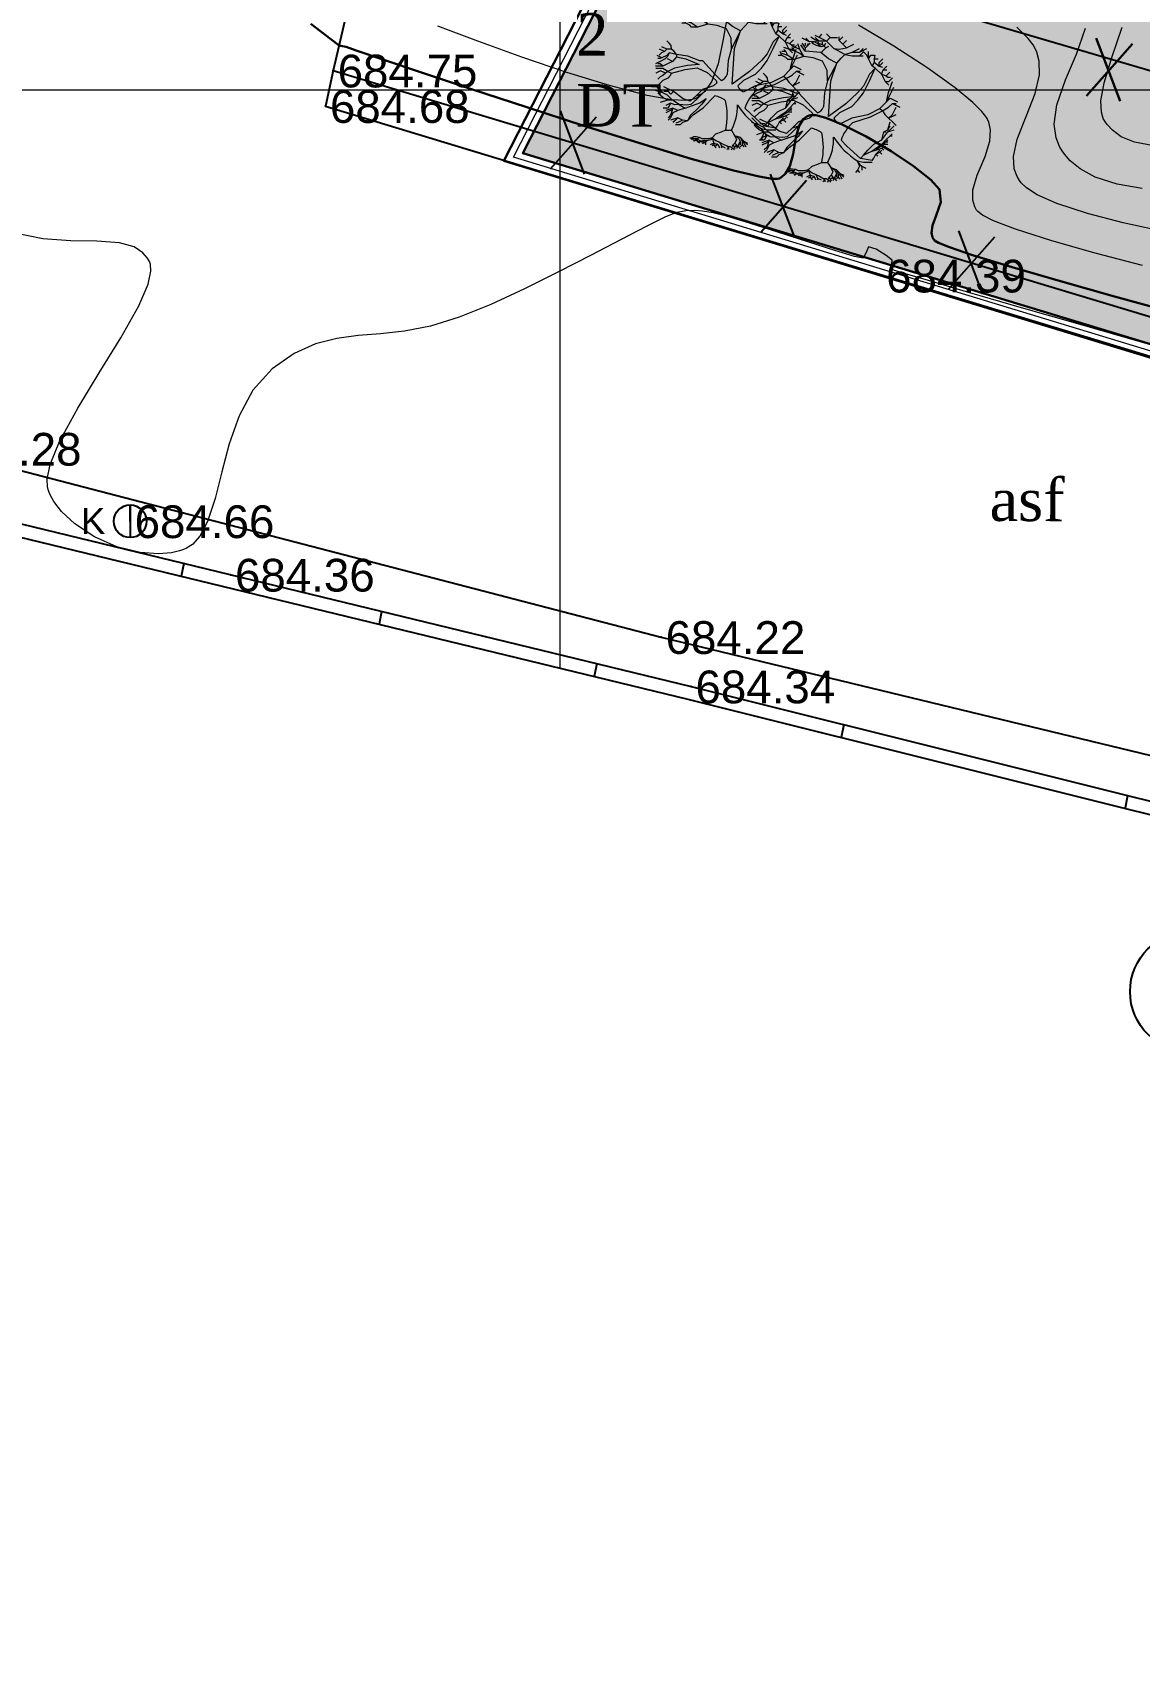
# Model space of a CAD drawing. Header units: feet. Extents: x 3381 to 683784, y 675186 to 4376258.
# Drawn here: x 682546.08 to 682579.93, y 4375655.95 to 4375705.45 of the extents above; entities that cross this region are included whole.
import ezdxf
from ezdxf.enums import TextEntityAlignment as Align

# ---------------------------------------------------------------- set-up
doc = ezdxf.new("R2010")
doc.units = ezdxf.units.FT
doc.header["$MEASUREMENT"] = 0
doc.header["$PDMODE"] = 34
doc.header["$PDSIZE"] = 0.01
doc.linetypes.add('DUZ', pattern=[0])
doc.layers.get('0').update_dxf_attribs({"linetype": 'CONTINUOUS'})
for name, color, linetype in [('0_Point_Height', 2, 'CONTINUOUS'), ('0_Point_Point', 7, 'CONTINUOUS'), ('Lep-Stolb', 7, 'CONTINUOUS'), ('polygon', 5, 'CONTINUOUS'), ('Yazilar', 7, 'CONTINUOUS')]:
    doc.layers.add(name, color=color, linetype=linetype)
for name, color, linetype, lineweight in [('ANA HORIZONTAL', 24, 'CONTINUOUS', 30), ('HORIZANTAL', 24, 'CONTINUOUS', 13), ('km setka', 170, 'CONTINUOUS', 15), ('su xtti', 7, 'CONTINUOUS', 30), ('дерево', 96, 'CONTINUOUS', 5)]:
    doc.layers.add(name, color=color, linetype=linetype, lineweight=lineweight)
doc.styles.get("Standard").update_dxf_attribs({"font": 'arial.ttf', "height": 2})
pattern_1 = [(90, (1766.15535, 840.54114), (-0.707106781, 0.707106781), [0.1875, -1.226713563]), (45, (1766.1554, 840.5411), (-0.70710678119, 0.70710678119), [0.1875, -0.8125]), (135, (1766.1554, 840.5411), (-0.70710678119, -0.70710678119), [0.1875, -0.8125])]

# ---------------------------------------------------------------- blocks, each defined once
blk = doc.blocks.new('sam')
at = {"layer": 'дерево'}
for p, q in [((8656813.34, 4482448.45), (8656812.63, 4482450.56)), ((8656816.93, 4482451.24), (8656814.29, 4482452.58)), ((8656814.88, 4482449.64), (8656814.32, 4482450.74)), ((8656815.45, 4482450.17), (8656815.45, 4482450.74)), ((8656816.93, 4482451.24), (8656815.59, 4482452.58)), ((8656816.01, 4482449.64), (8656817.11, 4482450.74)), ((8656816.01, 4482449.64), (8656816.54, 4482450.74)), ((8656820.29, 4482451.51), (8656816.93, 4482451.24)), ((8656818.71, 4482452.13), (8656817.38, 4482452.93)), ((8656818.24, 4482450.53), (8656817.67, 4482451.09)), ((8656818.24, 4482450.53), (8656818.24, 4482451.09)), ((8656819.36, 4482449.96), (8656818.24, 4482450.53)), ((8656820.29, 4482451.51), (8656818.71, 4482452.13)), ((8656819.93, 4482450.53), (8656818.8, 4482451.09)), ((8656820.29, 4482452.84), (8656818.95, 4482453.56)), ((8656820.29, 4482451.51), (8656818.95, 4482452.84)), ((8656820.46, 4482449.96), (8656819.93, 4482451.09)), ((8656820.46, 4482449.96), (8656819.93, 4482450.53)), ((8656820.29, 4482452.84), (8656821.35, 4482454)), ((8656822.96, 4482451.51), (8656820.29, 4482452.84)), ((8656822.96, 4482451.51), (8656820.29, 4482451.51)), ((8656821.59, 4482450.17), (8656820.46, 4482450.53)), ((8656821.59, 4482450.17), (8656821.59, 4482451.09)), ((8656822.16, 4482449.64), (8656822.72, 4482450.74)), ((8656824.26, 4482452.84), (8656822.96, 4482454.18)), ((8656822.96, 4482451.51), (8656824.26, 4482452.84)), ((8656825.6, 4482448.87), (8656822.96, 4482451.51)), ((8656824.26, 4482452.84), (8656826.94, 4482452.84)), ((8656827.53, 4482451.69), (8656827.53, 4482453.02)), ((8656827.53, 4482451.69), (8656828.86, 4482453.02)), ((8656828.86, 4482450.38), (8656827.53, 4482451.69)), ((8656828.86, 4482450.38), (8656830.2, 4482451.69)), ((8656806.98, 4482446.34), (8656805.59, 4482446.34)), ((8656806.98, 4482446.34), (8656806.27, 4482447.77)), ((8656808.41, 4482447.77), (8656806.98, 4482447.77)), ((8656809.09, 4482446.34), (8656806.98, 4482447.05)), ((8656808.41, 4482445.63), (8656806.98, 4482446.34)), ((8656809.81, 4482448.45), (8656807.7, 4482449.16)), ((8656808.41, 4482447.77), (8656807.7, 4482448.45)), ((8656809.09, 4482446.34), (8656808.41, 4482447.77)), ((8656809.09, 4482444.95), (8656808.41, 4482445.63)), ((8656809.81, 4482448.45), (8656809.09, 4482449.16)), ((8656811.2, 4482444.95), (8656809.09, 4482446.34)), ((8656811.2, 4482444.95), (8656809.09, 4482444.95)), ((8656811.91, 4482447.77), (8656809.81, 4482448.45)), ((8656813.34, 4482448.45), (8656810.52, 4482449.87)), ((8656811.2, 4482448.45), (8656810.52, 4482449.16)), ((8656811.91, 4482447.77), (8656811.2, 4482448.45)), ((8656814.88, 4482446.04), (8656811.2, 4482444.95)), ((8656813.34, 4482447.05), (8656811.91, 4482447.77)), ((8656814.88, 4482446.04), (8656813.34, 4482448.45)), ((8656814.88, 4482446.04), (8656813.34, 4482447.05)), ((8656815.33, 4482447.94), (8656813.75, 4482450.17)), ((8656814.88, 4482449.64), (8656815.45, 4482450.17)), ((8656815.45, 4482449.07), (8656814.88, 4482449.64)), ((8656818.24, 4482445.48), (8656814.88, 4482446.04)), ((8656815.33, 4482447.94), (8656815.45, 4482449.07)), ((8656820.94, 4482447.38), (8656815.33, 4482447.94)), ((8656815.45, 4482449.07), (8656816.01, 4482449.64)), ((8656821.59, 4482444.35), (8656818.24, 4482445.48)), ((8656821.03, 4482449.4), (8656819.36, 4482449.96)), ((8656821.03, 4482449.4), (8656820.46, 4482449.96)), ((8656820.94, 4482447.38), (8656821.59, 4482447.94)), ((8656823.73, 4482445.15), (8656820.94, 4482447.38)), ((8656822.16, 4482449.64), (8656821.03, 4482449.4)), ((8656822.16, 4482449.64), (8656821.59, 4482450.17)), ((8656821.59, 4482447.94), (8656822.72, 4482449.07)), ((8656822.72, 4482449.07), (8656822.16, 4482449.64)), ((8656822.72, 4482449.07), (8656823.85, 4482449.64)), ((8656826.67, 4482443.58), (8656823.73, 4482445.15)), ((8656829.58, 4482446.67), (8656825.6, 4482448.87)), ((8656825.6, 4482448.87), (8656827.53, 4482448.6)), ((8656826.67, 4482443.58), (8656828.24, 4482445.33)), ((8656827.53, 4482448.6), (8656830.2, 4482449.04)), ((8656828.24, 4482445.33), (8656829.58, 4482446.67)), ((8656830.2, 4482449.04), (8656828.86, 4482450.38)), ((8656829.58, 4482446.67), (8656832.22, 4482447.53)), ((8656829.58, 4482446.67), (8656832.22, 4482446.22)), ((8656830.2, 4482449.04), (8656832.84, 4482450.38)), ((8656832.22, 4482447.53), (8656834.89, 4482448.87)), ((8656832.22, 4482447.53), (8656834.89, 4482447.53)), ((8656832.22, 4482446.22), (8656834.89, 4482446.22)), ((8656834.89, 4482447.53), (8656836.2, 4482448.87)), ((8656834.89, 4482447.53), (8656837.53, 4482448.87)), ((8656834.89, 4482446.22), (8656836.2, 4482447.53)), ((8656834.89, 4482446.22), (8656836.2, 4482446.22)), ((8656837.53, 4482446.52), (8656836.2, 4482447.83)), ((8656838.07, 4482445.18), (8656837.53, 4482446.52)), ((8656838.07, 4482445.18), (8656838.07, 4482447.83)), ((8656838.07, 4482445.18), (8656838.87, 4482446.52)), ((8656839.4, 4482442.54), (8656838.07, 4482445.18)), ((8656838.87, 4482446.52), (8656840.18, 4482446.52)), ((8656840.18, 4482445.18), (8656840.53, 4482446.52)), ((8656840.18, 4482443.85), (8656840.18, 4482445.18)), ((8656840.18, 4482445.18), (8656841.51, 4482445.18)), ((8656841.87, 4482443.85), (8656843.2, 4482445.18)), ((8656801.05, 4482439.13), (8656800.16, 4482439.99)), ((8656801.73, 4482438.36), (8656801.05, 4482439.13)), ((8656823.28, 4482441), (8656821.59, 4482444.35)), ((8656823.4, 4482437.2), (8656823.28, 4482441)), ((8656826.67, 4482443.58), (8656823.4, 4482437.2)), ((8656824.53, 4482437.2), (8656826.67, 4482443.58)), ((8656838.39, 4482439.6), (8656836.29, 4482435.36)), ((8656838.39, 4482437.2), (8656840.53, 4482441.74)), ((8656840.53, 4482441.74), (8656838.39, 4482439.6)), ((8656839.4, 4482442.54), (8656840.18, 4482443.85)), ((8656840.53, 4482441.74), (8656839.4, 4482442.54)), ((8656840.18, 4482443.85), (8656841.96, 4482442.54)), ((8656840.53, 4482441.74), (8656842.76, 4482439.69)), ((8656841.96, 4482442.54), (8656841.87, 4482443.85)), ((8656841.96, 4482442.54), (8656843.29, 4482443.85)), ((8656841.96, 4482442.54), (8656843.11, 4482442.1)), ((8656842.76, 4482439.69), (8656843.38, 4482441.21)), ((8656842.76, 4482439.69), (8656844.09, 4482437.05)), ((8656842.76, 4482439.69), (8656844.42, 4482439.07)), ((8656843.38, 4482441.21), (8656844.69, 4482442.54)), ((8656843.38, 4482441.21), (8656844.69, 4482441.21)), ((8656844.42, 4482439.07), (8656845.76, 4482440.4)), ((8656844.42, 4482439.07), (8656845.04, 4482438.53)), ((8656798.44, 4482433.9), (8656796.68, 4482434.76)), ((8656797.84, 4482433.61), (8656796.98, 4482433.61)), ((8656798.26, 4482435.74), (8656797.4, 4482434.88)), ((8656799.3, 4482436.16), (8656797.57, 4482437.02)), ((8656798.44, 4482433.9), (8656797.84, 4482433.61)), ((8656799.59, 4482433.49), (8656797.84, 4482432.63)), ((8656799.3, 4482436.16), (8656798.26, 4482435.74)), ((8656800.16, 4482437.02), (8656798.44, 4482437.91)), ((8656800.16, 4482434.76), (8656798.44, 4482433.9)), ((8656800.16, 4482437.02), (8656799.3, 4482436.16)), ((8656800.45, 4482434.38), (8656799.59, 4482433.49)), ((8656801.91, 4482437.02), (8656800.16, 4482437.02)), ((8656801.05, 4482435.65), (8656800.16, 4482434.76)), ((8656801.05, 4482435.65), (8656800.45, 4482434.38)), ((8656802.21, 4482432.63), (8656800.45, 4482433.49)), ((8656803.6, 4482435.09), (8656801.05, 4482435.65)), ((8656801.91, 4482437.02), (8656801.73, 4482438.36)), ((8656802.77, 4482436.16), (8656801.91, 4482437.02)), ((8656803.07, 4482433.49), (8656802.21, 4482432.63)), ((8656803.6, 4482435.09), (8656802.77, 4482436.16)), ((8656803.6, 4482434.23), (8656803.07, 4482433.49)), ((8656807.7, 4482434.53), (8656803.6, 4482435.09)), ((8656803.6, 4482435.09), (8656803.6, 4482434.23)), ((8656803.6, 4482434.23), (8656806.99, 4482433.52)), ((8656806.99, 4482433.52), (8656811.79, 4482431.56)), ((8656812.09, 4482432.83), (8656807.7, 4482434.53)), ((8656822.27, 4482432.95), (8656821.86, 4482427.88)), ((8656823.4, 4482437.2), (8656822.27, 4482432.95)), ((8656823.7, 4482424.46), (8656824.53, 4482437.2)), ((8656834.15, 4482432.95), (8656829.9, 4482429)), ((8656836.29, 4482435.36), (8656834.15, 4482432.95)), ((8656834.15, 4482430.13), (8656836.29, 4482432.95)), ((8656836.29, 4482432.95), (8656838.39, 4482437.2)), ((8656844.09, 4482437.05), (8656845.4, 4482437.05)), ((8656844.09, 4482437.05), (8656845.4, 4482435.71)), ((8656844.51, 4482429.72), (8656845.31, 4482433.07)), ((8656845.04, 4482438.53), (8656846.02, 4482438.53)), ((8656845.31, 4482433.07), (8656846.65, 4482437.05)), ((8656845.4, 4482437.05), (8656846.74, 4482438.36)), ((8656845.85, 4482432.36), (8656847.18, 4482435)), ((8656797.84, 4482432.63), (8656796.12, 4482431.76)), ((8656798.73, 4482430.9), (8656796.12, 4482430.9)), ((8656798.79, 4482430.07), (8656796.18, 4482430.07)), ((8656797.9, 4482429.21), (8656796.18, 4482428.35)), ((8656797.84, 4482431.76), (8656796.98, 4482431.76)), ((8656798.79, 4482427.49), (8656797.78, 4482427.07)), ((8656798.73, 4482430.9), (8656797.84, 4482431.76)), ((8656799.65, 4482428.35), (8656797.9, 4482429.21)), ((8656800.45, 4482431.76), (8656798.73, 4482430.9)), ((8656800.48, 4482429), (8656798.79, 4482430.07)), ((8656799.65, 4482428.35), (8656798.79, 4482427.49)), ((8656800.48, 4482429), (8656799.65, 4482428.35)), ((8656802.21, 4482432.63), (8656800.45, 4482431.76)), ((8656802.89, 4482430.13), (8656800.48, 4482429)), ((8656800.48, 4482429), (8656801.91, 4482428.44)), ((8656801.37, 4482427.49), (8656800.51, 4482426.6)), ((8656801.91, 4482428.44), (8656801.37, 4482427.49)), ((8656801.91, 4482428.44), (8656806.72, 4482429.72)), ((8656807.55, 4482431.11), (8656802.89, 4482430.13)), ((8656806.72, 4482429.72), (8656811.11, 4482430.28)), ((8656811.79, 4482431.56), (8656807.55, 4482431.11)), ((8656811.11, 4482430.28), (8656814.64, 4482428.59)), ((8656813.07, 4482432.83), (8656812.09, 4482432.83)), ((8656817.61, 4482427.88), (8656813.07, 4482432.83)), ((8656814.64, 4482428.59), (8656817.88, 4482425.74)), ((8656819.72, 4482425.74), (8656817.61, 4482427.88)), ((8656829.9, 4482429), (8656823.7, 4482424.46)), ((8656827.8, 4482425.89), (8656832.04, 4482428.02)), ((8656832.04, 4482428.02), (8656834.15, 4482430.13)), ((8656842.08, 4482427.16), (8656837.83, 4482425.03)), ((8656842.08, 4482427.16), (8656844.51, 4482429.72)), ((8656843.09, 4482426.45), (8656842.08, 4482427.16)), ((8656843.09, 4482426.45), (8656845.31, 4482427.76)), ((8656844.51, 4482429.72), (8656845.85, 4482432.36)), ((8656844.51, 4482429.72), (8656845.85, 4482431.02)), ((8656845.31, 4482427.76), (8656846.74, 4482429.09)), ((8656845.85, 4482431.02), (8656848.52, 4482429.72)), ((8656846.65, 4482425.12), (8656847.98, 4482427.76)), ((8656846.74, 4482429.09), (8656849.38, 4482427.76)), ((8656846.74, 4482429.09), (8656848.07, 4482429.09)), ((8656796.98, 4482423.07), (8656796.12, 4482423.96)), ((8656798.73, 4482421.34), (8656796.12, 4482422.21)), ((8656797.78, 4482427.07), (8656796.92, 4482426.21)), ((8656797.84, 4482422.21), (8656796.98, 4482423.07)), ((8656797.84, 4482420.48), (8656796.98, 4482421.34)), ((8656798.79, 4482425.74), (8656797.04, 4482424.02)), ((8656798.73, 4482421.34), (8656797.84, 4482422.21)), ((8656800.45, 4482420.48), (8656798.73, 4482421.34)), ((8656800.51, 4482426.6), (8656798.79, 4482425.74)), ((8656802.53, 4482421.76), (8656799.06, 4482423.48)), ((8656800.81, 4482421.76), (8656799.06, 4482421.76)), ((8656801.67, 4482420.87), (8656800.81, 4482421.76)), ((8656802.53, 4482421.76), (8656801.67, 4482420.87)), ((8656806.01, 4482419.15), (8656802.53, 4482421.76)), ((8656812.95, 4482422.5), (8656810.82, 4482420.37)), ((8656816.9, 4482423.78), (8656812.95, 4482422.5)), ((8656818.18, 4482424.91), (8656816.9, 4482423.78)), ((8656817.88, 4482425.74), (8656818.18, 4482424.91)), ((8656819.79, 4482425.76), (8656819.73, 4482425.73)), ((8656825.68, 4482423.71), (8656825.65, 4482423.77)), ((8656825.66, 4482423.78), (8656827.8, 4482425.89)), ((8656832.04, 4482423.78), (8656827.8, 4482421.64)), ((8656837.83, 4482425.03), (8656832.04, 4482423.78)), ((8656832.44, 4482422.2), (8656832.47, 4482422.23)), ((8656832.46, 4482422.21), (8656838.84, 4482424.34)), ((8656838.84, 4482424.34), (8656843.09, 4482426.45)), ((8656843.09, 4482426.45), (8656844.01, 4482425.12)), ((8656844.01, 4482425.12), (8656845.31, 4482423.78)), ((8656845.07, 4482419.62), (8656845.82, 4482422.53)), ((8656845.31, 4482423.78), (8656846.65, 4482425.12)), ((8656845.31, 4482423.78), (8656847.98, 4482425.12)), ((8656845.31, 4482423.78), (8656846.65, 4482422.44)), ((8656846.65, 4482422.44), (8656847.98, 4482421.14)), ((8656798.73, 4482419.59), (8656797.84, 4482420.48)), ((8656800.45, 4482418.73), (8656797.84, 4482417.87)), ((8656800.45, 4482418.73), (8656798.73, 4482419.59)), ((8656800.63, 4482415.85), (8656798.91, 4482415.85)), ((8656801.49, 4482417.57), (8656799.77, 4482416.71)), ((8656802.38, 4482415.85), (8656799.77, 4482414.96)), ((8656802.21, 4482418.73), (8656800.45, 4482420.48)), ((8656802.21, 4482418.73), (8656800.45, 4482418.73)), ((8656801.49, 4482417.57), (8656800.63, 4482415.85)), ((8656803.07, 4482417.01), (8656801.49, 4482417.57)), ((8656802.38, 4482415.85), (8656801.49, 4482414.96)), ((8656802.38, 4482415.85), (8656801.49, 4482413.24)), ((8656804.58, 4482417.13), (8656802.21, 4482418.73)), ((8656804.11, 4482414.96), (8656802.38, 4482415.85)), ((8656804.58, 4482417.13), (8656803.07, 4482417.01)), ((8656806.72, 4482415.85), (8656804.11, 4482414.96)), ((8656807.28, 4482416.83), (8656804.58, 4482417.13)), ((8656804.58, 4482417.13), (8656806.72, 4482415.85)), ((8656808.62, 4482418.29), (8656806.01, 4482419.15)), ((8656806.72, 4482415.85), (8656812.09, 4482417.69)), ((8656808.83, 4482417.13), (8656807.28, 4482416.83)), ((8656810.81, 4482420.37), (8656808.62, 4482418.29)), ((8656810.82, 4482418.94), (8656808.83, 4482417.13)), ((8656809.69, 4482413.45), (8656813.22, 4482415.97)), ((8656812.8, 4482417.25), (8656810.67, 4482415.14)), ((8656810.82, 4482420.37), (8656812.95, 4482421.08)), ((8656812.95, 4482421.08), (8656810.82, 4482418.94)), ((8656812.09, 4482417.69), (8656814.35, 4482419.24)), ((8656814.35, 4482419.24), (8656812.8, 4482417.25)), ((8656813.22, 4482415.97), (8656817.47, 4482420.22)), ((8656821.2, 4482418.58), (8656821.29, 4482418.52)), ((8656825.63, 4482416.84), (8656825.54, 4482416.99)), ((8656830.35, 4482413.72), (8656828.21, 4482415.85)), ((8656840, 4482414.52), (8656842.91, 4482415.97)), ((8656842.91, 4482415.97), (8656845.07, 4482418.91)), ((8656842.91, 4482415.97), (8656843.62, 4482418.91)), ((8656842.91, 4482414.52), (8656844.36, 4482415.97)), ((8656843.62, 4482418.91), (8656845.07, 4482419.62)), ((8656843.62, 4482418.91), (8656844.36, 4482418.91)), ((8656844.36, 4482415.97), (8656845.82, 4482417.43)), ((8656844.36, 4482415.26), (8656845.07, 4482415.97)), ((8656845.07, 4482419.62), (8656845.82, 4482421.08)), ((8656845.07, 4482418.91), (8656846.53, 4482420.37)), ((8656845.07, 4482418.91), (8656847.27, 4482419.62)), ((8656845.82, 4482417.43), (8656846.53, 4482418.17)), ((8656845.82, 4482417.43), (8656846.53, 4482417.43)), ((8656846.53, 4482420.37), (8656847.27, 4482421.08)), ((8656801.49, 4482414.96), (8656799.77, 4482414.1)), ((8656801.49, 4482413.24), (8656800.63, 4482412.38)), ((8656801.49, 4482412.38), (8656800.63, 4482411.49)), ((8656802.38, 4482414.1), (8656801.49, 4482412.38)), ((8656804.11, 4482412.38), (8656801.49, 4482411.49)), ((8656804.11, 4482414.96), (8656802.38, 4482414.1)), ((8656803.24, 4482411.49), (8656802.38, 4482410.63)), ((8656804.11, 4482412.38), (8656803.24, 4482411.49)), ((8656804.97, 4482409.77), (8656803.24, 4482409.77)), ((8656804.11, 4482410.63), (8656803.42, 4482410.45)), ((8656805.86, 4482411.49), (8656804.11, 4482412.38)), ((8656805.86, 4482411.49), (8656804.11, 4482410.63)), ((8656805.86, 4482410.63), (8656804.97, 4482409.77)), ((8656807.55, 4482411.31), (8656805.86, 4482411.49)), ((8656807.55, 4482411.31), (8656805.86, 4482410.63)), ((8656807.55, 4482411.31), (8656809.69, 4482413.45)), ((8656808.71, 4482413.3), (8656807.55, 4482411.31)), ((8656810.67, 4482415.14), (8656808.71, 4482413.3)), ((8656835.16, 4482409.32), (8656830.35, 4482413.72)), ((8656835.16, 4482409.32), (8656836.32, 4482410.54)), ((8656836.32, 4482410.54), (8656837.8, 4482412.35)), ((8656836.32, 4482410.54), (8656837.77, 4482411.28)), ((8656837.77, 4482411.28), (8656839.23, 4482411.99)), ((8656837.8, 4482412.35), (8656840, 4482414.52)), ((8656839.23, 4482411.99), (8656840.71, 4482413.06)), ((8656839.23, 4482411.99), (8656840.68, 4482412.35)), ((8656840, 4482409.44), (8656840.71, 4482410.89)), ((8656840.68, 4482412.35), (8656842.85, 4482413.06)), ((8656840.68, 4482412.35), (8656841.45, 4482413.06)), ((8656840.71, 4482413.06), (8656842.91, 4482414.52)), ((8656840.71, 4482410.89), (8656842.16, 4482411.61)), ((8656840.71, 4482410.89), (8656841.45, 4482411.61)), ((8656840.71, 4482410.89), (8656841.45, 4482410.15)), ((8656841.45, 4482413.06), (8656843.62, 4482414.52)), ((8656841.45, 4482411.61), (8656842.16, 4482412.35)), ((8656842.16, 4482411.61), (8656842.91, 4482412.35)), ((8656842.16, 4482411.61), (8656842.91, 4482410.89)), ((8656842.85, 4482413.06), (8656844.3, 4482413.8)), ((8656842.85, 4482413.06), (8656843.59, 4482412.35)), ((8656843.62, 4482414.52), (8656844.36, 4482415.26)), ((8656843.62, 4482414.52), (8656845.07, 4482414.52)), ((8656844.36, 4482415.26), (8656845.07, 4482415.26)), ((8656808.91, 4482404.99), (8656808.44, 4482404.99)), ((8656809.81, 4482405.46), (8656808.91, 4482404.99)), ((8656809.36, 4482404.99), (8656808.91, 4482404.54)), ((8656810.16, 4482404.84), (8656809.24, 4482404.39)), ((8656810.16, 4482404.84), (8656809.36, 4482404.99)), ((8656810.61, 4482404.39), (8656809.69, 4482403.92)), ((8656810.73, 4482405.46), (8656809.81, 4482405.46)), ((8656811.08, 4482404.84), (8656810.16, 4482404.84)), ((8656810.61, 4482404.39), (8656810.16, 4482403.92)), ((8656811.53, 4482404.39), (8656810.61, 4482403.92)), ((8656811.53, 4482404.39), (8656810.61, 4482404.39)), ((8656811.97, 4482405.31), (8656810.73, 4482405.46)), ((8656811.97, 4482405.31), (8656811.08, 4482404.84)), ((8656812.45, 4482403.92), (8656811.53, 4482404.39)), ((8656812.89, 4482404.84), (8656811.97, 4482405.31)), ((8656813.81, 4482404.13), (8656812.45, 4482403.92)), ((8656815.18, 4482404.84), (8656812.89, 4482404.84)), ((8656813.81, 4482404.13), (8656812.89, 4482403.68)), ((8656814.58, 4482404.01), (8656813.66, 4482403.56)), ((8656814.58, 4482404.01), (8656813.81, 4482404.13)), ((8656814.58, 4482404.01), (8656814.11, 4482403.56)), ((8656815.95, 4482404.48), (8656814.58, 4482404.01)), ((8656816.43, 4482405.19), (8656815.18, 4482404.84)), ((8656816.43, 4482405.19), (8656815.95, 4482404.48)), ((8656817.73, 4482406.5), (8656816.43, 4482405.19)), ((8656816.43, 4482405.19), (8656817.08, 4482403.27)), ((8656816.43, 4482405.19), (8656817.82, 4482404.22)), ((8656819.69, 4482407.15), (8656817.73, 4482406.5)), ((8656817.82, 4482404.22), (8656819.13, 4482403.56)), ((8656821.29, 4482407.93), (8656819.69, 4482407.15)), ((8656821.29, 4482407.93), (8656823.4, 4482407.93)), ((8656821.35, 4482408.15), (8656821.32, 4482407.91)), ((8656823.4, 4482407.93), (8656824.53, 4482406.03)), ((8656823.47, 4482407.99), (8656823.41, 4482407.93)), ((8656824.53, 4482406.03), (8656826.49, 4482405.37)), ((8656824.53, 4482406.03), (8656825.93, 4482405.19)), ((8656824.53, 4482406.03), (8656825.27, 4482404.57)), ((8656825.27, 4482404.57), (8656824.62, 4482403.27)), ((8656825.93, 4482405.19), (8656826.58, 4482403.92)), ((8656826.58, 4482403.92), (8656825.93, 4482402.61)), ((8656826.49, 4482405.37), (8656827.88, 4482403.92)), ((8656826.49, 4482405.37), (8656827.23, 4482403.92)), ((8656826.58, 4482403.92), (8656826.58, 4482402.61)), ((8656827.23, 4482403.92), (8656827.23, 4482402.61)), ((8656827.23, 4482403.92), (8656827.88, 4482403.27)), ((8656827.88, 4482403.92), (8656829.16, 4482403.27)), ((8656827.88, 4482403.92), (8656828.54, 4482403.27)), ((8656834.18, 4482405.08), (8656833.44, 4482404.33)), ((8656834.03, 4482408.49), (8656836.29, 4482408.04)), ((8656834.03, 4482408.49), (8656834.89, 4482407.24)), ((8656834.03, 4482408.49), (8656834.89, 4482406.53)), ((8656834.89, 4482406.53), (8656834.18, 4482405.08)), ((8656834.18, 4482405.08), (8656834.89, 4482404.33)), ((8656834.89, 4482407.24), (8656835.63, 4482406.53)), ((8656839.4, 4482408.64), (8656835.16, 4482409.32)), ((8656835.63, 4482406.53), (8656835.63, 4482405.08)), ((8656835.63, 4482406.53), (8656837.09, 4482405.79)), ((8656836.29, 4482408.04), (8656839.4, 4482408.04)), ((8656839.4, 4482408.64), (8656840, 4482409.44)), ((8656811.97, 4482403.68), (8656811.08, 4482403.68)), ((8656811.97, 4482403.68), (8656811.53, 4482403.24)), ((8656812.89, 4482403.68), (8656811.97, 4482403.68)), ((8656813.66, 4482403.56), (8656812.74, 4482403.12)), ((8656813.66, 4482403.56), (8656813.22, 4482403.12)), ((8656814.11, 4482403.56), (8656813.66, 4482403.12)), ((8656814.11, 4482403.56), (8656814.11, 4482402.64)), ((8656817.08, 4482403.27), (8656815.8, 4482402.61)), ((8656817.08, 4482402.61), (8656816.51, 4482402.26)), ((8656817.08, 4482403.27), (8656817.08, 4482402.61)), ((8656817.08, 4482403.27), (8656818.47, 4482402.91)), ((8656817.08, 4482402.61), (8656817.82, 4482401.6)), ((8656818.47, 4482402.91), (8656817.82, 4482402.26)), ((8656818.47, 4482402.91), (8656819.13, 4482401.6)), ((8656819.13, 4482403.56), (8656819.78, 4482402.26)), ((8656819.13, 4482403.56), (8656820.43, 4482402.91)), ((8656819.78, 4482402.26), (8656821.09, 4482401.6)), ((8656819.78, 4482402.26), (8656819.78, 4482401.6)), ((8656820.43, 4482402.91), (8656821.71, 4482402.26)), ((8656821.71, 4482402.26), (8656822.36, 4482401.6)), ((8656821.71, 4482402.26), (8656822.84, 4482402.08)), ((8656822.36, 4482401.6), (8656821.71, 4482400.95)), ((8656822.36, 4482401.6), (8656822.36, 4482400.95)), ((8656822.84, 4482402.08), (8656823.88, 4482401.48)), ((8656823.88, 4482401.48), (8656823.25, 4482400.83)), ((8656823.97, 4482402.61), (8656823.58, 4482402.02)), ((8656823.88, 4482401.48), (8656824.53, 4482400.83)), ((8656824.62, 4482403.27), (8656823.97, 4482402.61)), ((8656823.97, 4482402.61), (8656824.62, 4482401.31)), ((8656824.62, 4482403.27), (8656825.27, 4482402.61)), ((8656825.27, 4482402.61), (8656824.62, 4482401.96)), ((8656825.93, 4482402.61), (8656825.27, 4482401.31)), ((8656825.27, 4482402.61), (8656825.27, 4482401.96)), ((8656825.93, 4482402.61), (8656825.93, 4482401.96)), ((8656825.93, 4482401.96), (8656826.58, 4482401.31)), ((8656827.23, 4482402.61), (8656826.58, 4482401.96)), ((8656827.23, 4482402.61), (8656827.88, 4482401.96)), ((8656827.88, 4482403.27), (8656828.54, 4482401.96)), ((8656828.54, 4482403.27), (8656829.16, 4482402.61))]:
    blk.add_line(p, q, dxfattribs=at)
for centre, radius, start, end in [((8656818.5, 4482429.09), 3.57, 291.05821, 340.05731), ((8656829.01, 4482425), 3.57, 201.05801, 250.05683), ((8656841.78, 4482411.4), 14.28, 130.82911, 161.82837), ((8656815.12, 4482409.8), 10.68, 55.31621, 77.31542), ((8656796.92, 4482413.21), 24.95, 348.29912, 12.29988), ((8656807.73, 4482416.36), 17.82, 332.00506, 2.00387), ((8656849.47, 4482432.42), 28.48, 213.17141, 237.17125)]:
    blk.add_arc(centre, radius, start, end, dxfattribs=at)

msp = doc.modelspace()

# ---------------------------------------------------------------- hatches: boundary and pattern name
at = {"lineweight": 25}
h = msp.add_hatch(dxfattribs=at)
h.set_pattern_fill('GRASS', color=3)
h.set_pattern_definition(pattern_1)
edge = h.paths.add_edge_path(flags=16)
edge.add_arc((682579.126, 4375717.036), 3.56, 0, 360)
edge = h.paths.add_edge_path()
edge.add_line((682581.918, 4375719.244), (682586.455, 4375718.637))
edge.add_line((682586.455, 4375718.637), (682586.842, 4375721.526))
edge.add_line((682586.842, 4375721.526), (682579.516, 4375722.515))
edge.add_line((682579.516, 4375722.515), (682581.657, 4375738.371))
edge.add_line((682581.657, 4375738.371), (682590.03, 4375737.24))
edge.add_line((682590.03, 4375737.24), (682590.757, 4375742.624))
edge.add_line((682590.757, 4375742.624), (682586.105, 4375743.295))
edge.add_line((682586.105, 4375743.295), (682586.919, 4375748.936))
edge.add_line((682586.919, 4375748.936), (682595.041, 4375747.783))
edge.add_line((682595.041, 4375747.783), (682598.787, 4375774.898))
edge.add_line((682598.787, 4375774.898), (682598.88, 4375775.588))
edge.add_line((682598.88, 4375775.588), (682598.609, 4375775.095))
edge.add_line((682598.609, 4375775.095), (682561.072, 4375701.765))
edge.add_line((682561.072, 4375701.765), (682652.667, 4375673.889))
edge.add_line((682652.667, 4375673.889), (682684.525, 4375754.529))
edge.add_line((682684.525, 4375754.529), (682677.414, 4375757.25))
edge.add_line((682677.414, 4375757.25), (682675.66, 4375752.667))
edge.add_line((682675.66, 4375752.667), (682667.296, 4375755.6))
edge.add_arc((682826.725, 4375690.715), 172.127, 157.85455, 159.31778)
edge.add_line((682665.691, 4375751.508), (682679.056, 4375749.711))
edge.add_line((682679.056, 4375749.711), (682678.314, 4375744.463))
edge.add_line((682678.314, 4375744.463), (682664.985, 4375746.27))
edge.add_arc((682665.285, 4375743.129), 3.155, 95.4615, 167.5925)
edge.add_line((682662.203, 4375743.807), (682662.203, 4375742.852))
edge.add_line((682662.203, 4375742.852), (682663.87, 4375743.246))
edge.add_line((682663.87, 4375743.246), (682669.462, 4375742.267))
edge.add_line((682669.462, 4375742.267), (682667.512, 4375729.083))
edge.add_line((682667.512, 4375729.083), (682667.293, 4375729.083))
edge.add_line((682667.293, 4375729.083), (682662.203, 4375729.801))
edge.add_line((682662.203, 4375729.801), (682662.815, 4375735.168))
edge.add_line((682662.815, 4375735.168), (682667.918, 4375734.469))
edge.add_line((682667.918, 4375734.469), (682668.269, 4375737.031))
edge.add_line((682668.269, 4375737.031), (682663.089, 4375737.741))
edge.add_line((682663.089, 4375737.741), (682663.684, 4375742.829))
edge.add_line((682663.684, 4375742.829), (682662.104, 4375742.62))
edge.add_line((682662.104, 4375742.62), (682660.048, 4375726.654))
edge.add_line((682660.048, 4375726.654), (682668.784, 4375725.445))
edge.add_line((682668.784, 4375725.445), (682667.953, 4375718.089))
edge.add_line((682667.953, 4375718.089), (682659.17, 4375719.305))
edge.add_line((682659.17, 4375719.305), (682658.791, 4375716.654))
edge.add_line((682658.791, 4375716.654), (682652.663, 4375717.458))
edge.add_arc((682652.227, 4375707.467), 10, 87.4993, 110.7786)
edge.add_line((682648.679, 4375716.817), (682658.429, 4375715.391))
edge.add_line((682658.429, 4375715.391), (682657.802, 4375711.896))
edge.add_line((682657.802, 4375711.896), (682654.491, 4375712.422))
edge.add_line((682654.491, 4375712.422), (682654.885, 4375715.496))
edge.add_line((682654.885, 4375715.496), (682652.353, 4375715.831))
edge.add_line((682652.353, 4375715.831), (682651.948, 4375712.769))
edge.add_line((682651.948, 4375712.769), (682648.624, 4375713.209))
edge.add_line((682648.624, 4375713.209), (682648.977, 4375716.307))
edge.add_line((682648.977, 4375716.307), (682648.183, 4375716.613))
edge.add_arc((682652.396, 4375707.255), 10.263, 114.2395, 179.0096)
edge.add_line((682642.135, 4375707.432), (682641.785, 4375704.796))
edge.add_line((682641.785, 4375704.796), (682638.798, 4375705.123))
edge.add_line((682638.798, 4375705.123), (682637.918, 4375700.26))
edge.add_line((682637.918, 4375700.26), (682629.208, 4375701.474))
edge.add_line((682629.208, 4375701.474), (682629.896, 4375706.374))
edge.add_line((682629.896, 4375706.374), (682622.97, 4375707.293))
edge.add_line((682622.97, 4375707.293), (682622.557, 4375704.184))
edge.add_line((682622.557, 4375704.184), (682595.928, 4375707.777))
edge.add_line((682595.928, 4375707.777), (682585.207, 4375709.32))
edge.add_line((682585.207, 4375709.32), (682586.256, 4375717.15))
edge.add_line((682586.256, 4375717.15), (682582.635, 4375717.635))
edge.add_arc((682579.126, 4375717.036), 3.56, 9.688, 38.3434)
h = msp.add_hatch(dxfattribs=at)
h.set_pattern_fill('GRASS', color=3)
h.set_pattern_definition(pattern_1)
edge = h.paths.add_edge_path(flags=16)
edge.add_arc((682579.126, 4375717.036), 3.56, 0, 360)
edge = h.paths.add_edge_path()
edge.add_line((682581.918, 4375719.244), (682586.455, 4375718.637))
edge.add_line((682586.455, 4375718.637), (682586.842, 4375721.526))
edge.add_line((682586.842, 4375721.526), (682579.516, 4375722.515))
edge.add_line((682579.516, 4375722.515), (682581.657, 4375738.371))
edge.add_line((682581.657, 4375738.371), (682590.03, 4375737.24))
edge.add_line((682590.03, 4375737.24), (682590.757, 4375742.624))
edge.add_line((682590.757, 4375742.624), (682586.105, 4375743.295))
edge.add_line((682586.105, 4375743.295), (682586.919, 4375748.936))
edge.add_line((682586.919, 4375748.936), (682595.041, 4375747.783))
edge.add_line((682595.041, 4375747.783), (682598.787, 4375774.898))
edge.add_line((682598.787, 4375774.898), (682598.88, 4375775.588))
edge.add_line((682598.88, 4375775.588), (682598.609, 4375775.095))
edge.add_line((682598.609, 4375775.095), (682561.072, 4375701.765))
edge.add_line((682561.072, 4375701.765), (682652.667, 4375673.889))
edge.add_line((682652.667, 4375673.889), (682684.525, 4375754.529))
edge.add_line((682684.525, 4375754.529), (682677.414, 4375757.25))
edge.add_line((682677.414, 4375757.25), (682675.66, 4375752.667))
edge.add_line((682675.66, 4375752.667), (682667.296, 4375755.6))
edge.add_arc((682826.725, 4375690.715), 172.127, 157.85455, 159.31778)
edge.add_line((682665.691, 4375751.508), (682679.056, 4375749.711))
edge.add_line((682679.056, 4375749.711), (682678.314, 4375744.463))
edge.add_line((682678.314, 4375744.463), (682664.985, 4375746.27))
edge.add_arc((682665.285, 4375743.129), 3.155, 95.4615, 167.5925)
edge.add_line((682662.203, 4375743.807), (682662.203, 4375742.852))
edge.add_line((682662.203, 4375742.852), (682663.87, 4375743.246))
edge.add_line((682663.87, 4375743.246), (682669.462, 4375742.267))
edge.add_line((682669.462, 4375742.267), (682667.512, 4375729.083))
edge.add_line((682667.512, 4375729.083), (682667.293, 4375729.083))
edge.add_line((682667.293, 4375729.083), (682662.203, 4375729.801))
edge.add_line((682662.203, 4375729.801), (682662.815, 4375735.168))
edge.add_line((682662.815, 4375735.168), (682667.918, 4375734.469))
edge.add_line((682667.918, 4375734.469), (682668.269, 4375737.031))
edge.add_line((682668.269, 4375737.031), (682663.089, 4375737.741))
edge.add_line((682663.089, 4375737.741), (682663.684, 4375742.829))
edge.add_line((682663.684, 4375742.829), (682662.104, 4375742.62))
edge.add_line((682662.104, 4375742.62), (682660.048, 4375726.654))
edge.add_line((682660.048, 4375726.654), (682668.784, 4375725.445))
edge.add_line((682668.784, 4375725.445), (682667.953, 4375718.089))
edge.add_line((682667.953, 4375718.089), (682659.17, 4375719.305))
edge.add_line((682659.17, 4375719.305), (682658.791, 4375716.654))
edge.add_line((682658.791, 4375716.654), (682652.663, 4375717.458))
edge.add_arc((682652.227, 4375707.467), 10, 87.4993, 110.7786)
edge.add_line((682648.679, 4375716.817), (682658.429, 4375715.391))
edge.add_line((682658.429, 4375715.391), (682657.802, 4375711.896))
edge.add_line((682657.802, 4375711.896), (682654.491, 4375712.422))
edge.add_line((682654.491, 4375712.422), (682654.885, 4375715.496))
edge.add_line((682654.885, 4375715.496), (682652.353, 4375715.831))
edge.add_line((682652.353, 4375715.831), (682651.948, 4375712.769))
edge.add_line((682651.948, 4375712.769), (682648.624, 4375713.209))
edge.add_line((682648.624, 4375713.209), (682648.977, 4375716.307))
edge.add_line((682648.977, 4375716.307), (682648.183, 4375716.613))
edge.add_arc((682652.396, 4375707.255), 10.263, 114.2395, 179.0096)
edge.add_line((682642.135, 4375707.432), (682641.785, 4375704.796))
edge.add_line((682641.785, 4375704.796), (682638.798, 4375705.123))
edge.add_line((682638.798, 4375705.123), (682637.918, 4375700.26))
edge.add_line((682637.918, 4375700.26), (682629.208, 4375701.474))
edge.add_line((682629.208, 4375701.474), (682629.896, 4375706.374))
edge.add_line((682629.896, 4375706.374), (682622.97, 4375707.293))
edge.add_line((682622.97, 4375707.293), (682623.404, 4375710.567))
edge.add_arc((682620.431, 4375710.962), 3, 352.4412, 442.1402)
edge.add_line((682620.841, 4375713.934), (682608.946, 4375715.58))
edge.add_line((682608.946, 4375715.58), (682607.684, 4375706.157))
edge.add_line((682607.684, 4375706.157), (682600.38, 4375707.136))
edge.add_line((682600.38, 4375707.136), (682601.634, 4375716.585))
edge.add_line((682601.634, 4375716.585), (682598.619, 4375717.007))
edge.add_line((682598.619, 4375717.007), (682597.358, 4375707.502))
edge.add_line((682597.358, 4375707.502), (682595.928, 4375707.777))
edge.add_line((682595.928, 4375707.777), (682585.207, 4375709.32))
edge.add_line((682585.207, 4375709.32), (682586.256, 4375717.15))
edge.add_line((682586.256, 4375717.15), (682582.635, 4375717.635))
edge.add_arc((682579.126, 4375717.036), 3.56, 9.688, 38.3434)

# ---------------------------------------------------------------- linework, layer by layer
at = {"linetype": 'Continuous'}
for p, q in [((682558.739, 4375710.611, -0.02), (682589.851, 4375701.467, -519.065)), ((682556.45, 4375709.314, -0.592), (682555.277, 4375704.285, -2.248)), ((682555.277, 4375704.285, -2.248), (682591.607, 4375693.346, -2.501)), ((682550.708, 4375689.219, -686.994), (682550.628, 4375688.827, -686.994)), ((682556.758, 4375687.751, -686.994), (682556.678, 4375687.359, -686.994)), ((682563.333, 4375686.156, -686.994), (682563.253, 4375685.764, -686.994)), ((682570.888, 4375684.29, -686.994), (682570.807, 4375683.898, -686.994)), ((682579.566, 4375682.123, -686.994), (682579.486, 4375681.731, -686.994))]:
    msp.add_line(p, q, dxfattribs=at)
at = {"color": 1, "lineweight": 30}
for p, q in [((682578.308, 4375703.511, -348.7), (682579.71, 4375705.1, -348.7)), ((682578.6, 4375705.28, 348.8), (682579.336, 4375703.347, -348.7))]:
    msp.add_line(p, q, dxfattribs=at)
at = {"color": 30, "linetype": 'Continuous'}
for p, q in [((682555.277, 4375704.285, -2.248), (682555.041, 4375703.2, -2.309)), ((682555.041, 4375703.2, -2.309), (682588.242, 4375693.131, -2.681))]:
    msp.add_line(p, q, dxfattribs=at)
at = {"color": 1, "lineweight": 25}
for p, q in [((682561.924, 4375701.282, -351.005), (682563.327, 4375702.871, -351.005)), ((682562.216, 4375703.052, 346.495), (682562.953, 4375701.119, -351.005)), ((682568.641, 4375701.117, 346.45), (682569.377, 4375699.184, -351.05)), ((682568.348, 4375699.348, -351.05), (682569.751, 4375700.937, -351.05)), ((682574.101, 4375697.616, -351.09), (682575.503, 4375699.205, -351.09)), ((682574.393, 4375699.385, 346.41), (682575.129, 4375697.452, -351.09))]:
    msp.add_line(p, q, dxfattribs=at)
at = {"color": 7, "lineweight": 30, "elevation": -686.994}
for points in [[(682672.67, 4375759.494), (682685.045, 4375754.758), (682652.903, 4375673.398), (682560.498, 4375701.522), (682603.689, 4375785.894), (682663.328, 4375763.07)], [(682672.527, 4375759.121), (682684.525, 4375754.529), (682652.667, 4375673.889), (682561.072, 4375701.765), (682603.881, 4375785.393), (682663.185, 4375762.696)]]:
    msp.add_lwpolyline(points, dxfattribs=at)
at = {"color": 1, "lineweight": 0, "elevation": -686.994}
msp.add_lwpolyline([(682560.785, 4375701.643), (682603.785, 4375785.643), (682684.785, 4375754.643), (682652.785, 4375673.643)], close=True, dxfattribs=at)
at = {"color": 30, "linetype": 'Continuous', "elevation": -2.767}
msp.add_lwpolyline([(682519.218, 4375698.304), (682543.174, 4375692.722), (682565.304, 4375686.966), (682584.243, 4375682.392), (682596.041, 4375679.394), (682636.999, 4375669.201), (682652.511, 4375665.708), (682653.527, 4375668.599), (682664.209, 4375664.417), (682676.644, 4375658.397), (682697.358, 4375645.594)], dxfattribs=at)
at = {"linetype": 'Continuous', "elevation": -2.639}
for points in [[(682542.848, 4375690.715), (682566.121, 4375685.068), (682621.012, 4375671.362), (682653.437, 4375663.575), (682654.305, 4375666.177), (682677.219, 4375655.081), (682691.082, 4375644.334)], [(682542.912, 4375691.111), (682566.217, 4375685.456), (682621.107, 4375671.75), (682653.174, 4375664.05), (682654.07, 4375666.735), (682677.431, 4375655.422), (682691.735, 4375644.334)]]:
    msp.add_lwpolyline(points, dxfattribs=at)
at = {"color": 7, "linetype": 'DUZ', "lineweight": 25}
msp.add_circle((682581.487, 4375676.128, 8973.194), 1.846, dxfattribs=at)
at = {"layer": '0_Point_Point'}
for p in [(682555.277, 4375704.285, -2.248), (682555.041, 4375703.2, -2.309), (682572.046, 4375698.016, -2.603), (682549.07, 4375690.507, -2.33), (682552.138, 4375688.872, -2.639), (682565.304, 4375686.966, -2.774), (682566.217, 4375685.456, -2.656)]:
    msp.add_point(p, dxfattribs=at)
at = {"layer": 'ANA HORIZONTAL', "color": 32, "lineweight": 30, "elevation": -1.994}
msp.add_lwpolyline([(682580.88, 4375696.908), (682579.166, 4375697.38), (682577.516, 4375697.844), (682576.035, 4375698.274), (682574.826, 4375698.647), (682574.124, 4375698.887), (682573.788, 4375699.024), (682573.666, 4375699.092), (682573.639, 4375699.119), (682573.603, 4375699.185), (682573.57, 4375699.324), (682573.599, 4375699.546), (682573.717, 4375699.858), (682573.858, 4375700.26), (682573.818, 4375700.653), (682573.548, 4375700.95), (682573.021, 4375701.359), (682572.332, 4375701.819), (682571.574, 4375702.267), (682570.841, 4375702.641), (682570.336, 4375702.845), (682570.036, 4375702.92), (682569.884, 4375702.927), (682569.826, 4375702.915), (682569.756, 4375702.886), (682569.642, 4375702.796), (682569.523, 4375702.593), (682569.426, 4375702.236), (682569.338, 4375701.735), (682569.234, 4375701.361), (682569.105, 4375701.136), (682568.983, 4375701.026), (682568.908, 4375700.986), (682568.861, 4375700.975), (682568.699, 4375700.978), (682568.301, 4375701.043), (682567.52, 4375701.229), (682566.217, 4375701.592), (682564.656, 4375702.062), (682562.944, 4375702.599), (682561.193, 4375703.165), (682559.511, 4375703.718), (682558.009, 4375704.218), (682556.795, 4375704.627), (682555.979, 4375704.903), (682555.672, 4375705.007), (682555.562, 4375705.028), (682555.457, 4375705.057), (682555.21, 4375705.241), (682554.593, 4375705.713)], dxfattribs=at)
at = {"layer": 'HORIZANTAL', "color": 32, "linetype": 'Continuous', "lineweight": 13}
for points, elevation in [([(682567.337, 4375705.987), (682567.196, 4375705.246), (682567.048, 4375704.491), (682566.858, 4375703.959), (682566.64, 4375703.641), (682566.446, 4375703.484), (682566.333, 4375703.424), (682566.252, 4375703.397), (682566.043, 4375703.37), (682565.617, 4375703.393), (682564.872, 4375703.526), (682563.723, 4375703.825), (682562.417, 4375704.231), (682561.047, 4375704.699), (682559.704, 4375705.185), (682558.481, 4375705.645)], -1.494), ([(682580.016, 4375698.322), (682578.572, 4375698.702), (682577.247, 4375699.078), (682576.138, 4375699.434), (682575.47, 4375699.694), (682575.129, 4375699.869), (682574.988, 4375699.974), (682574.947, 4375700.023), (682574.892, 4375700.12), (682574.831, 4375700.32), (682574.837, 4375700.637), (682574.969, 4375701.083), (682575.21, 4375701.662), (682575.352, 4375702.131), (682575.371, 4375702.479), (682575.321, 4375702.706), (682575.273, 4375702.818), (682575.234, 4375702.884), (682575.112, 4375703.037), (682574.83, 4375703.314), (682574.295, 4375703.754), (682573.428, 4375704.378), (682572.417, 4375705.035), (682571.341, 4375705.671)], -1.494), ([(682580.603, 4375699.373), (682579.432, 4375699.633), (682578.34, 4375699.916), (682577.399, 4375700.224), (682576.803, 4375700.491), (682576.471, 4375700.704), (682576.313, 4375700.852), (682576.255, 4375700.928), (682576.187, 4375701.045), (682576.101, 4375701.285), (682576.076, 4375701.663), (682576.189, 4375702.192), (682576.461, 4375702.883), (682576.739, 4375703.589), (682576.868, 4375704.155), (682576.86, 4375704.574), (682576.788, 4375704.848), (682576.728, 4375704.983), (682576.678, 4375705.069), (682576.527, 4375705.265), (682576.18, 4375705.616)], -0.994), ([(682580.007, 4375700.679), (682579.246, 4375700.817), (682578.573, 4375701.03), (682578.11, 4375701.279), (682577.813, 4375701.526), (682577.641, 4375701.723), (682577.563, 4375701.833), (682577.485, 4375701.964), (682577.378, 4375702.232), (682577.322, 4375702.652), (682577.404, 4375703.238), (682577.668, 4375704.003), (682577.999, 4375704.791), (682578.276, 4375705.587)], -0.494), ([(682580.363, 4375701.987), (682579.778, 4375702.093), (682579.371, 4375702.261), (682579.103, 4375702.46), (682578.944, 4375702.635), (682578.871, 4375702.738), (682578.823, 4375702.823), (682578.763, 4375703.016), (682578.748, 4375703.362), (682578.845, 4375703.912), (682579.092, 4375704.715), (682579.402, 4375705.61)], 0.006), ([(682580.023, 4375695.97), (682578.119, 4375696.518), (682576.324, 4375697.036), (682574.743, 4375697.494), (682573.48, 4375697.863), (682572.77, 4375698.074), (682572.448, 4375698.173), (682572.346, 4375698.207), (682572.331, 4375698.214), (682572.322, 4375698.235), (682572.326, 4375698.287), (682572.356, 4375698.378), (682572.363, 4375698.488), (682572.185, 4375698.635), (682571.874, 4375698.821), (682571.648, 4375698.893), (682571.569, 4375698.727), (682571.484, 4375698.548), (682571.22, 4375698.605), (682570.611, 4375698.789), (682569.788, 4375699.051), (682568.876, 4375699.346), (682568.005, 4375699.624), (682567.303, 4375699.838), (682566.897, 4375699.941), (682566.573, 4375699.988), (682566.314, 4375700.01), (682566.057, 4375699.997), (682565.741, 4375699.938), (682565.418, 4375699.807), (682564.846, 4375699.521), (682564.08, 4375699.121), (682563.169, 4375698.644), (682562.167, 4375698.129), (682561.124, 4375697.614), (682560.092, 4375697.139), (682559.124, 4375696.742), (682558.25, 4375696.472), (682557.457, 4375696.322), (682556.727, 4375696.242), (682556.042, 4375696.183), (682555.386, 4375696.095), (682554.74, 4375695.93), (682554.089, 4375695.637), (682553.413, 4375695.168), (682552.822, 4375694.512), (682552.401, 4375693.729), (682552.1, 4375692.878), (682551.872, 4375692.017), (682551.667, 4375691.204), (682551.435, 4375690.498), (682551.198, 4375690.049), (682550.974, 4375689.8), (682550.797, 4375689.683), (682550.698, 4375689.64), (682550.58, 4375689.601), (682550.331, 4375689.544), (682549.934, 4375689.509), (682549.376, 4375689.55), (682548.666, 4375689.728), (682547.983, 4375690.026), (682547.376, 4375690.426), (682546.975, 4375690.804), (682546.74, 4375691.116), (682546.619, 4375691.334), (682546.571, 4375691.446), (682546.541, 4375691.551), (682546.531, 4375691.795), (682546.623, 4375692.239), (682546.914, 4375692.947), (682547.466, 4375693.962), (682548.127, 4375695.045), (682548.786, 4375696.117), (682549.334, 4375697.095), (682549.619, 4375697.756), (682549.707, 4375698.154), (682549.692, 4375698.364), (682549.66, 4375698.449), (682549.602, 4375698.549), (682549.46, 4375698.715), (682549.192, 4375698.893), (682548.741, 4375699.022), (682548.053, 4375699.074), (682547.26, 4375699.085), (682546.399, 4375699.139), (682545.507, 4375699.322)], -2.494)]:
    msp.add_lwpolyline(points, dxfattribs=dict(at, elevation=elevation))
at = {"layer": 'km setka', "elevation": -686.994, "flags": 128}
for points in [[(682562.203, 4375838.642), (682562.203, 4375686.019)], [(682522.05, 4375703.701), (682735.844, 4375703.701)]]:
    msp.add_lwpolyline(points, dxfattribs=at)
at = {"layer": 'polygon', "color": 6}
for p, q in [((682549.07, 4375690.507, -2.33), (682549.07, 4375691.007, -2.33)), ((682549.07, 4375691.007, -2.33), (682549.07, 4375690.007, -2.33))]:
    msp.add_line(p, q, dxfattribs=at)
msp.add_circle((682549.07, 4375690.507, -2.33), 0.5, dxfattribs=at)

# ---------------------------------------------------------------- block references
at = {"layer": 'su xtti', "color": 7, "lineweight": 25, "xscale": 0.0850499991551042, "yscale": 0.0850499991551042, "zscale": 0.0850499991551042}
for p in [(-53695.37, 3994473.676, -686.994), (-53692.428, 3994472.689, -1.994)]:
    msp.add_blockref('sam', p, dxfattribs=at)

# ---------------------------------------------------------------- texts
at = {"layer": '0_Point_Height', "color": 0}
for s, p in [('684.75', (682555.413, 4375703.771, -2.248)), ('684.68', (682555.177, 4375702.686, -2.309)), ('684.39', (682572.182, 4375697.502, -2.603)), ('684.28', (682543.31, 4375692.208, -2.717)), ('684.66', (682549.206, 4375689.993, -2.33)), ('684.36', (682552.274, 4375688.358, -2.639)), ('684.22', (682565.44, 4375686.452, -2.774)), ('684.34', (682566.353, 4375684.942, -2.656))]:
    msp.add_text(s, height=1, dxfattribs=at).set_placement(p)
at = {"layer": 'Lep-Stolb', "color": 6}
msp.add_text('K', height=0.8, dxfattribs=at).set_placement((682547.942, 4375690.515, -2.33), align=Align.MIDDLE_CENTER)
at = {"layer": 'Yazilar', "insert": (682562.714, 4375706.043, -686.994), "char_height": 1.3, "width": 0.10588, "attachment_point": 1, "rotation": 359.7512}
msp.add_mtext('{\\fTimes New Roman|b0|i0|c0|p18;2 DT}', dxfattribs=at)
at = {"layer": 'Yazilar', "color": 30, "insert": (682575.351, 4375691.818, -686.994), "char_height": 1.3, "width": 0.10588, "attachment_point": 1, "rotation": 359.7512}
msp.add_mtext('{\\fTimes New Roman|b0|i0|c0|p18;asf}', dxfattribs=at)

doc.saveas('drawing.dxf')
